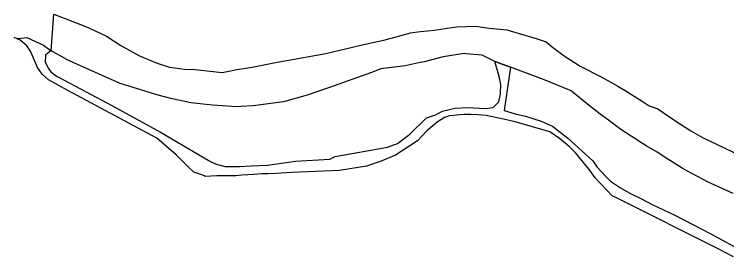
# Model space of a CAD drawing. Header units: metres. Extents: x 468751 to 471425, y 4451894 to 4452869.
# Drawn here: x 468751 to 469380, y 4452655 to 4452869 of the extents above; entities that cross this region are included whole.
import ezdxf

# ---------------------------------------------------------------- set-up
doc = ezdxf.new("R2010")
doc.units = ezdxf.units.M
doc.layers.add('PARCELS', color=3, linetype='Continuous')

msp = doc.modelspace()

# ---------------------------------------------------------------- linework, layer by layer
at = {"layer": 'PARCELS'}
for points in [[(469384.87, 4452710.73), (469362.3, 4452720.98), (469344.73, 4452730.33), (469344.69, 4452730.35), (469339.92, 4452732.94), (469327.34, 4452740.94), (469317.77, 4452747.13), (469308.01, 4452752.78), (469285.84, 4452767.24), (469274.83, 4452775.4), (469267.45, 4452780.61), (469255, 4452790.65), (469243.94, 4452799.6), (469241.82, 4452801.31), (469217.69, 4452811.26), (469188.38, 4452822.1), (469174.7, 4452827.19), (469163.56, 4452832.85), (469148.9, 4452833.94), (469147.43, 4452834.11), (469128.96, 4452831.28), (469112.19, 4452826.88), (469108.77, 4452826.26), (469095.52, 4452823.22), (469074.19, 4452820.8), (469065.72, 4452817.37), (469028.79, 4452804.32), (469009.06, 4452797.37), (468988.16, 4452791.56), (468961.41, 4452788.1), (468950.49, 4452787.43), (468947.06, 4452787.24), (468925.47, 4452788.54), (468906.4, 4452790.73), (468888.92, 4452794.58), (468883.24, 4452795.88), (468877.61, 4452797.38), (468844.15, 4452807.67), (468805.76, 4452824.72), (468805.76, 4452824.72), (468796.29, 4452829.28), (468795.52, 4452829.65), (468784.61, 4452835.71), (468783.29, 4452836.66), (468785.46, 4452868.85), (468814.31, 4452857.86), (468821.55, 4452854.56), (468831.94, 4452849.47), (468844.7, 4452841.36), (468861.13, 4452832.01), (468876.61, 4452825.55), (468887.51, 4452822.21), (468900.75, 4452820.47), (468910.19, 4452820.05), (468934.21, 4452817.29), (468947.31, 4452820.19), (468954.61, 4452821.19), (468960.66, 4452822.02), (468982.55, 4452826.46), (468989.46, 4452827.72), (469025.53, 4452834.31), (469060.31, 4452842.56), (469077.85, 4452846.26), (469078.69, 4452846.44), (469098.4, 4452851.86), (469100.06, 4452852.32), (469109.16, 4452853.49), (469121.27, 4452854.75), (469132.67, 4452856.69), (469141, 4452857.63), (469157.84, 4452858.32), (469169.53, 4452856.6), (469178.89, 4452855.61), (469185.17, 4452854.96), (469211.91, 4452847.06), (469219.81, 4452844.55), (469225.59, 4452839.71), (469235.88, 4452832.01), (469249.96, 4452822.98), (469269.15, 4452813.17), (469281.04, 4452806.57), (469283.16, 4452805.39), (469289.51, 4452801.5), (469297.45, 4452796.63), (469304.64, 4452791.99), (469310.63, 4452788.13), (469312.59, 4452787.42), (469318.36, 4452785.35), (469333.34, 4452775.14), (469347.65, 4452766.08), (469357.78, 4452759.93), (469390.54, 4452744.53)], [(469385.16, 4452654.78), (469371.79, 4452661.65), (469282.49, 4452706.39), (469278.07, 4452708.45), (469263.09, 4452724.47), (469258.04, 4452731.46), (469246.06, 4452746.24), (469240.09, 4452752.06), (469231.7, 4452759.1), (469223.18, 4452764.95), (469207.92, 4452769.56), (469192.46, 4452773.95), (469182.16, 4452776.18), (469167.01, 4452779.34), (469160.14, 4452779.94), (469153.54, 4452780.24), (469147.58, 4452780.21), (469143.71, 4452780.07), (469138.39, 4452779.61), (469134.5, 4452779.12), (469130.12, 4452777.56), (469123.65, 4452773.52), (469121.61, 4452771.88), (469114.55, 4452765.81), (469106.5, 4452757.16), (469086.93, 4452744.41), (469074.41, 4452739.1), (469061.27, 4452734.67), (469037.62, 4452730.81), (468995.24, 4452729.21), (468981.69, 4452728.32), (468974.31, 4452728.09), (468969.08, 4452728.06), (468962.1, 4452727.49), (468951.56, 4452726.7), (468946.17, 4452726.34), (468937.18, 4452726.34), (468929.28, 4452726.34), (468918.68, 4452725.64), (468918.71, 4452726.1), (468909.06, 4452729.47), (468904.06, 4452734.25), (468893.46, 4452744.81), (468876.56, 4452759.53), (468797.79, 4452801.61), (468781.01, 4452810.96), (468775.2, 4452815.85), (468771.3, 4452821.89), (468765.04, 4452836.23), (468761.78, 4452841.01), (468755.86, 4452845.87), (468750.68, 4452848.41), (468754.36, 4452847.49), (468761.87, 4452848.28), (468776.41, 4452841.47), (468783.29, 4452836.66), (468782, 4452835.85), (468778.25, 4452832.6), (468777.85, 4452826.61), (468780.8, 4452820.98), (468783.05, 4452818.13), (468787.93, 4452814.34), (468790.33, 4452813.08), (468836.61, 4452788.28), (468879.78, 4452764.7), (468921.77, 4452740.03), (468922.67, 4452739.59), (468928.88, 4452736.57), (468936.85, 4452734.58), (468949.25, 4452734.43), (468959.66, 4452735.03), (468973.93, 4452735.57), (468998.85, 4452739.14), (469028.92, 4452741.06), (469033.85, 4452743.13), (469079.9, 4452751.46), (469088.68, 4452754.7), (469099.74, 4452762.86), (469114.23, 4452777.31), (469122.25, 4452780.14), (469128.59, 4452783.23), (469139.25, 4452786.06), (469150.71, 4452786.39), (469166.15, 4452785.63), (469173.03, 4452786.53), (469178.08, 4452791.55), (469179.59, 4452798.46), (469180, 4452806.87), (469178.43, 4452813.99), (469174.7, 4452827.19), (469188.38, 4452822.1), (469182.98, 4452783.75), (469192.7, 4452781.05), (469201.7, 4452778.84), (469215.41, 4452774.52), (469225.63, 4452770.15), (469239.16, 4452759.38), (469261.14, 4452739.5), (469264.84, 4452733.81), (469272.31, 4452725.83), (469276.77, 4452721.4), (469285.44, 4452715.6), (469293.15, 4452711.26), (469303.36, 4452706.11), (469313.56, 4452700.96), (469333.35, 4452691.58), (469364.59, 4452675.31), (469396.16, 4452658.16)]]:
    msp.add_lwpolyline(points, dxfattribs=at)

doc.saveas('drawing.dxf')
